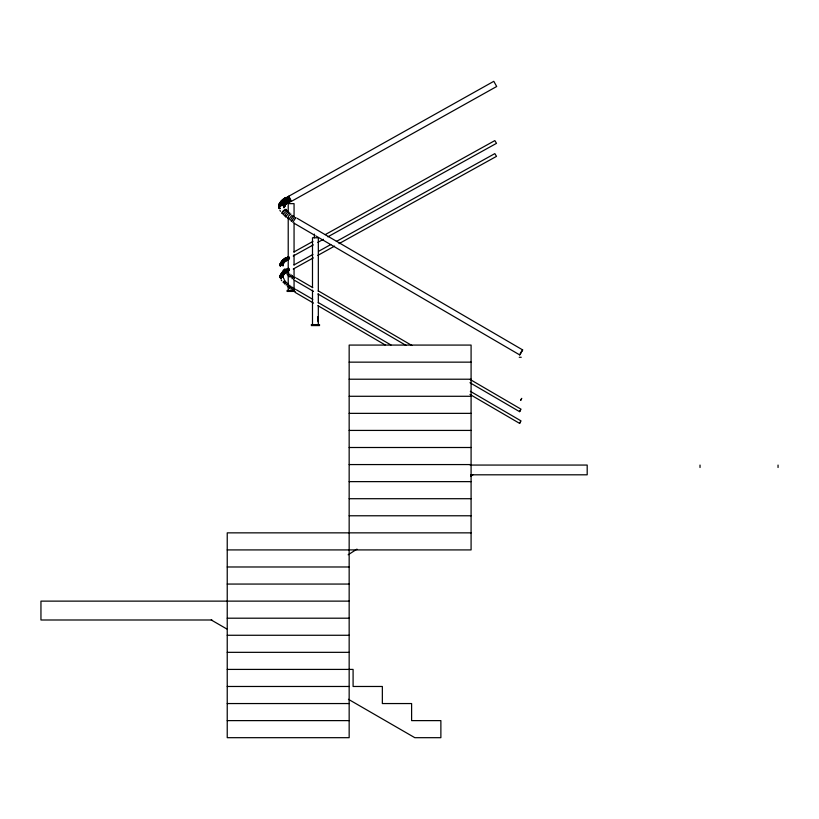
<?xml version="1.0" encoding="UTF-8"?>
<svg xmlns="http://www.w3.org/2000/svg" width="819" height="819" viewBox="0 0 819 819"><rect width="100%" height="100%" fill="white"/><g stroke="black" fill="none" stroke-linecap="round" stroke-linejoin="round"><path stroke-width="1.23" d="M286.548 257.586L287.889 259.91L287.1 259.08M290.489 201.75L288.165 196.867M283.323 270.823C281.787 271.12 286.281 267.27 284.705 269.901M283.855 282.299C281.163 283.343 286.036 278.982 284.93 281.357M292.833 222.358L295.843 217.516L295.464 218.284M285.299 269.942L285.381 269.267L283.702 271.253M293.571 279.678L295.065 277.283L294.727 277.917M292.004 215.295L288.523 219.461L289.271 218.939M291.144 274.764L289.424 276.832L289.998 276.351M284.49 207.033L284.203 207.555L284.336 206.132A2.887 1.597 -14.5 0 0 280.293 206.06A2.887 1.597 -14.5 0 0 279.463 208.62M294.42 217.055L291.308 221.478L291.912 220.854M285.411 281.47L284.418 281.49L283.702 282.954M288.657 284.695L287.315 286.21M289.824 273.996L288.134 275.788L288.749 275.348M292.977 216.605L293.304 215.796L290.254 220.26M293.56 276.802L292.127 278.788L292.803 277.969M316.052 236.046L519.686 354.893L522.645 349.908L297.174 218.325M469.983 382.719L519.584 411.67L521.027 409.183L470.331 379.596M469.983 394.43L519.584 423.372L521.027 420.894L470.331 391.308M521.785 398.341L520.577 400.419L520.915 399.836M520.495 410.114L519.604 411.629M520.116 422.45L520.495 421.816M521.089 399.539L521.457 398.894M294.727 289.619L295.065 288.984L293.796 291.083M519.942 422.758L519.604 423.331M293.407 288.759L293.734 288.114L292.281 290.366M522.645 349.908L519.717 354.914M292.127 287.868L292.444 287.213L291.093 289.25M290.878 286.926C291.933 284.695 287.899 290.254 290.223 287.797M288.493 273.229L288.687 272.553L287.111 274.641M291.933 276.443L292.444 275.512L291.093 277.549M287.367 272.184L287.244 270.403L286.148 269.738M287.367 283.896L287.643 283.21L286.138 285.125M286.281 271.109C287.438 268.98 283.149 272.778 285.012 272.297M286.281 282.821C287.377 280.507 282.831 285.094 285.268 283.824M289.465 286.23C291.267 283.405 286.65 288.554 288.749 287.049M288.288 271.427L287.039 268.857L287.1 269.584M287.889 271.621L286.63 269.062L286.66 269.799M287.51 271.816L286.138 273.413M287.131 272.01C287.694 271.335 285.974 268.591 285.718 269.963M285.34 269.768L286.824 271.417M348.157 554.78L356.971 549.119M470.782 476.187L472.932 474.805M287.633 218.223L288.667 215.878L290.929 214.066M288.831 196.202L493.796 81.316L496.693 86.497L291.441 201.331L288.831 196.202L289.168 196.908M293.949 251.955L312.919 241.431M325.204 234.633L494.83 140.602L496.509 143.335L327.856 236.824M293.233 256.009L313.339 244.871M317.813 242.393L323.392 239.302M293.949 264.967L312.919 254.453M318.499 251.351L330.784 244.553M336.363 241.462L494.83 153.614L496.509 156.347L339.025 243.642M293.233 269.031L313.339 257.883M317.813 255.405L334.561 246.12M287.008 290.458L293.427 290.458M287.008 291.431L295.26 291.431M311.281 324.59L319.533 324.59L319.533 325.573L311.281 325.573M520.444 352.395L521.253 352.395M519.246 357.268L521.253 357.268M349.16 362.152L471.089 362.152M349.16 379.217L471.089 379.217M349.16 396.283L471.089 396.283M349.16 413.36L471.089 413.36M349.16 430.425L471.089 430.425M349.16 447.502L471.089 447.502M349.16 464.568L471.089 464.568M470.137 465.059L587.192 465.059L587.192 474.805L470.536 474.805M349.16 481.633L471.089 481.633M349.16 498.71L471.089 498.71M349.16 515.775L471.089 515.775M471.089 532.852L227.232 532.852L227.232 737.684L349.16 737.684L349.16 345.075L471.089 345.075L471.089 549.918L227.232 549.918M227.232 566.983L349.16 566.983M227.232 584.06L349.16 584.06M349.16 601.126L40.95 601.126L40.95 619.993L211.937 619.993M227.232 618.202L349.16 618.202M227.232 635.268L349.16 635.268M227.232 652.333L349.16 652.333M227.232 669.41L353.091 669.41L353.091 686.476L382.35 686.476L382.35 703.552L411.609 703.552L411.609 720.618L440.878 720.618L440.878 737.684L414.813 737.684L348.444 699.313M227.232 686.476L349.16 686.476M227.232 703.552L349.16 703.552M227.232 720.618L349.16 720.618M211.271 619.993L226.761 628.951M294.216 223.311L314.946 235.411M296.427 278.112L312.776 287.643M318.233 290.837L411.916 345.505M294.963 280.579L313.503 291.4M317.895 293.96L406.06 345.413M296.427 289.813L312.776 299.355M318.233 302.539L390.98 344.994M294.963 292.281L313.503 303.102M317.895 305.661L385.125 344.901M289.967 201.863L287.684 196.714L287.817 197.512M286.64 260.043C288.298 261.066 286.015 256.49 285.718 258.251M283.528 203.921L284.592 205.927A2.897 1.935 17.5 0 1 284.039 206.787M288.892 202.027C290.571 202.61 286.742 195.332 286.845 197.983M287.049 259.828C288.769 260.851 285.882 255.897 286.22 258.323M289.332 201.822C290.755 202.457 287.08 195.239 287.326 197.748M286.026 260.032C288.472 261.814 284.756 255.692 285.473 259.091M283.569 206.972A2.897 1.833 23.1 0 0 284.592 205.927L283.517 203.931A2.897 1.833 23.1 0 0 280.149 203.132A2.897 1.833 23.1 0 0 279.31 205.2M287.725 259.152L288.288 259.715L287.019 257.596M284.306 279.494L283.599 278.286M279.914 210.268L280.487 211.292M281.152 279.75L281.695 280.702M288.953 256.746L289.547 257.995M288.953 268.448L289.547 269.697M288.81 197.062L288.544 196.325L290.888 201.576M289.414 258.753L288.288 256.746M289.414 270.454L288.288 268.263L288.452 268.929M289.035 258.927L287.909 257.166M289.035 270.628L287.94 268.489L288.001 269.144M287.551 257.657L287.449 256.951L288.718 259.316M288.718 271.028L287.459 269.082M317.608 316.789L318.018 321.806M778.05 465.059L778.05 467.495M700.02 465.059L700.02 467.495M318.325 291.441L318.325 237.776L312.489 237.776L312.489 287.571M318.325 293.99L318.325 302.917M318.325 305.467L318.325 324.59M314.404 234.121L314.404 237.776M312.489 290.121L312.489 324.59M294.062 216.411L294.062 203.644L288.216 203.644L288.216 211.302M294.062 222.788L294.062 252.15M294.062 254.709L294.062 264.916M294.062 268.755L294.062 277.682M294.062 280.241L294.062 289.179M288.216 217.68L288.216 257.258M288.216 259.818L288.216 268.755M288.216 275.133L288.216 284.07M288.216 286.619L288.216 290.458M286.394 217.137A2.887 0.553 -48.2 0 1 286.363 216.073A2.887 0.553 -48.2 0 1 289.005 213.247A2.887 0.553 -48.2 0 1 289.506 213.8M281.183 278.296A1.433 0.788 -14.5 0 1 280.426 277.375A1.433 0.788 -14.5 0 1 282.248 276.617A1.433 0.788 -14.5 0 1 283.016 277.528M280.559 277.897A1.433 0.839 -8.9 0 1 281.48 276.443A1.433 0.839 -8.9 0 1 282.995 277.446M281.501 278.122A1.433 0.839 -8.9 0 1 280.825 278.02M280.538 277.682A1.433 0.86 -6.5 0 1 281.46 276.238A1.433 0.86 -6.5 0 1 282.975 277.293M280.518 277.477A1.433 0.87 -4 0 1 281.439 276.034A1.433 0.87 -4 0 1 282.964 277.15M280.507 277.262A1.433 0.891 -1.5 0 1 281.429 275.829A1.433 0.891 -1.5 0 1 282.954 277.006M280.507 277.057A1.433 0.901 1.1 0 1 281.429 275.624A1.433 0.901 1.1 0 1 282.954 276.863M280.518 276.853A1.433 0.911 3.7 0 1 281.429 275.419A1.433 0.911 3.7 0 1 282.964 276.72M280.528 276.648A1.433 0.921 6.4 0 1 281.449 275.215A1.433 0.921 6.4 0 1 282.975 276.576M280.559 276.443A1.433 0.932 9.1 0 1 281.48 275.02A1.433 0.932 9.1 0 1 282.995 276.433M280.6 276.249A1.433 0.942 11.9 0 1 281.511 274.826A1.433 0.942 11.9 0 1 283.016 276.3M286.333 209.992A2.887 0.88 -40.2 0 0 285.657 209.398L285.155 209.603A2.887 0.88 -40.2 0 0 282.432 211.773A2.887 0.88 -40.2 0 0 282.176 213.319M282.934 213.708A2.887 0.809 -42.2 0 1 282.719 212.459A2.887 0.809 -42.2 0 1 285.657 209.92A2.887 0.809 -42.2 0 1 286.394 210.718M283.702 214.977A2.887 0.727 -44.2 0 1 285.503 211.947A2.887 0.727 -44.2 0 1 287.387 211.773M285.606 215.776A2.887 0.645 -46.2 0 1 284.807 215.377A2.887 0.645 -46.2 0 1 287.367 212.5A2.887 0.645 -46.2 0 1 288.636 212.387M280.456 275.808A1.433 0.952 14.6 0 1 281.736 274.652A1.433 0.952 14.6 0 1 283.057 276.167M280.518 275.614A1.433 0.952 17.5 0 1 281.971 274.508A1.433 0.952 17.5 0 1 282.913 276.228M280.784 275.614A1.433 0.901 23.1 0 1 280.927 274.365A1.433 0.901 23.1 0 1 282.76 274.795A1.433 0.901 23.1 0 1 282.954 276.105M281.398 275.133A1.433 0.829 29.3 0 1 281.183 273.741A1.433 0.829 29.3 0 1 283.118 274.355A1.433 0.829 29.3 0 1 282.995 275.645M281.388 273.966A1.433 0.799 34.1 0 1 282.023 273.034A1.433 0.799 34.1 0 1 283.702 274.17A1.433 0.799 34.1 0 1 283.057 275.102M282.248 273.874A1.433 0.768 38.7 0 1 282.053 272.451A1.433 0.768 38.7 0 1 283.845 273.28A1.433 0.768 38.7 0 1 283.732 274.56M282.299 272.44A1.433 0.727 43.2 0 1 283.169 271.908A1.433 0.727 43.2 0 1 284.541 273.259A1.433 0.727 43.2 0 1 283.917 274.027M284.828 272.41A1.433 0.686 47.5 0 1 284.93 273.474A1.433 0.686 47.5 0 1 283.855 273.239M282.975 272.133A1.433 0.686 47.5 0 1 283.292 271.263A1.433 0.686 47.5 0 1 284.623 272.113M285.401 269.953A1.433 0.543 61.4 0 1 286.036 270.628M286.23 270.946A1.433 0.543 61.4 0 1 286.486 271.601M280.507 265.561A1.433 0.891 -1.5 0 1 281.429 264.117A1.433 0.891 -1.5 0 1 282.954 265.295M280.507 265.346A1.433 0.901 1.1 0 1 281.429 263.913A1.433 0.901 1.1 0 1 282.954 265.151M280.518 265.141A1.433 0.911 3.7 0 1 281.429 263.708A1.433 0.911 3.7 0 1 282.964 265.008M280.528 264.936A1.433 0.921 6.4 0 1 281.449 263.513A1.433 0.829 29.3 0 1 281.183 262.029A1.433 0.829 29.3 0 1 283.118 262.653A1.433 0.829 29.3 0 1 282.995 263.943M281.449 263.513A1.433 0.921 6.4 0 1 282.975 264.875M280.559 264.742A1.433 0.932 9.1 0 1 281.48 263.319A1.433 0.932 9.1 0 1 282.995 264.732M280.6 264.547A1.433 0.942 11.9 0 1 281.511 263.124A1.433 0.942 11.9 0 1 283.016 264.598M280.456 264.107A1.433 0.952 14.6 0 1 281.736 262.95A1.433 0.952 14.6 0 1 283.057 264.465M280.518 263.913A1.433 0.952 17.5 0 1 281.971 262.797A1.433 0.952 17.5 0 1 282.913 264.527M280.507 263.39A1.433 0.901 23.1 0 1 282.186 262.735A1.433 0.901 23.1 0 1 282.954 264.404M281.296 261.998A1.433 0.799 34.1 0 1 282.238 261.363A1.433 0.799 34.1 0 1 283.743 262.551A1.433 0.799 34.1 0 1 283.057 263.39M281.859 261.619A1.433 0.768 38.7 0 1 282.678 260.77A1.433 0.768 38.7 0 1 284.183 262.305A1.433 0.768 38.7 0 1 282.831 262.612M282.299 260.729A1.433 0.727 43.2 0 1 283.169 260.196A1.433 0.727 43.2 0 1 284.541 261.558A1.433 0.727 43.2 0 1 283.917 262.326M282.975 260.422A1.433 0.686 47.5 0 1 283.62 259.623A1.433 0.686 47.5 0 1 285.032 261.189A1.433 0.686 47.5 0 1 284.142 261.711M283.753 260.186A1.433 0.645 51.6 0 1 284.06 259.06A1.433 0.645 51.6 0 1 285.514 260.667A1.433 0.573 59.3 0 0 286.21 260.278A1.433 0.573 59.3 0 0 285.084 258.497A1.433 0.573 59.3 0 0 284.541 259.213M285.514 260.667A1.433 0.645 51.6 0 1 284.705 261.23M284.234 259.08A1.433 0.594 55.6 0 1 285.022 258.743A1.433 0.594 55.6 0 1 286.107 260.442A1.433 0.594 55.6 0 1 285.319 260.78M285.063 259.316A1.433 0.543 61.4 0 1 285.473 258.292A1.433 0.543 61.4 0 1 286.558 260.36A1.433 0.543 61.4 0 1 285.401 259.961M278.982 207.217A2.887 1.792 -1.5 0 1 281.971 204.689A2.887 1.792 -1.5 0 1 283.947 207.504A2.887 1.822 1.1 0 0 281.971 204.484A2.887 1.822 1.1 0 0 278.982 206.972M279.893 207.924A2.887 1.792 -1.5 0 1 279.361 207.606M279.903 208.139A2.887 1.761 -4 0 1 279.34 205.692A2.887 1.761 -4 0 1 283.364 205.17A2.887 1.761 -4 0 1 283.947 207.606M279.944 208.569A2.887 1.689 -8.9 0 1 280.231 205.723A2.887 1.689 -8.9 0 1 284.51 206.501M279.924 208.354A2.887 1.73 -6.5 0 1 279.361 205.968A2.887 1.73 -6.5 0 1 283.384 205.334A2.887 1.73 -6.5 0 1 283.958 207.719M278.941 205.262A2.887 1.914 14.6 0 1 282.463 203.603A2.887 1.914 14.6 0 1 284.009 206.89A2.887 1.904 11.9 0 0 282.422 203.777A2.887 1.904 11.9 0 0 278.89 205.508M286.281 197.768A2.887 0.604 63.8 0 1 287.408 198.259A2.887 0.604 63.8 0 1 288.994 201.781A2.887 0.604 63.8 0 1 288.134 201.873M284.5 199.181A2.887 1.003 61.9 0 1 285.821 198.638A2.887 1.003 61.9 0 1 287.694 202.262A2.887 1.003 61.9 0 1 286.374 202.784M284.92 198.454A2.887 0.901 62.4 0 1 286.415 198.761A2.887 0.901 62.4 0 1 288.022 202.273A2.887 0.901 62.4 0 1 286.804 202.559M284.05 199.416A2.887 1.095 61.4 0 1 285.35 198.689A2.887 0.809 62.8 0 1 286.363 198.147A2.887 0.809 62.8 0 1 288.227 201.556A2.887 0.809 62.8 0 1 287.602 202.682M280.211 203.624A2.887 1.618 34.1 0 1 281.501 201.75A2.887 1.618 34.1 0 1 284.879 204.044A2.887 1.618 34.1 0 1 283.579 205.927M285.35 198.689A2.887 1.095 61.4 0 1 287.326 202.037A2.887 1.095 61.4 0 1 286.374 203.337M279.75 204.361A2.887 1.669 29.3 0 1 280.886 202.406A2.887 1.669 29.3 0 1 284.367 204.156A2.887 1.669 29.3 0 1 283.835 206.408M283.599 199.672A2.887 1.147 59.3 0 1 284.951 198.904A2.887 1.147 59.3 0 1 287.039 202.191A2.887 1.147 59.3 0 1 286.046 203.522M282.514 200.44A2.887 1.3 51.6 0 1 284.05 199.549A2.887 1.3 51.6 0 1 286.507 202.58A2.887 1.3 51.6 0 1 285.381 203.992A2.887 1.546 38.7 0 1 283.958 205.405M283.272 199.386A2.887 1.208 55.6 0 1 285.032 199.293A2.887 1.208 55.6 0 1 287.029 202.426A2.887 1.208 55.6 0 1 285.944 203.583M281.142 201.699A2.887 1.474 43.2 0 1 282.883 200.624A2.887 1.474 43.2 0 1 285.657 203.358A2.887 1.474 43.2 0 1 284.388 204.904M281.797 201.044A2.887 1.392 47.5 0 1 283.435 200.071A2.887 1.392 47.5 0 1 286.056 202.958A2.887 1.392 47.5 0 1 284.869 204.433M280.528 201.904A2.887 1.546 38.7 0 1 282.79 201.361A2.887 1.546 38.7 0 1 285.35 203.962M278.992 205.026A2.897 1.935 17.5 0 1 280.385 203.266A2.897 1.935 17.5 0 1 283.517 203.931M278.839 205.753A2.887 1.884 9.1 0 1 282.391 203.962A2.887 1.884 9.1 0 1 283.968 207.084M278.808 205.999A2.887 1.863 6.4 0 1 282.36 204.146A2.887 1.863 6.4 0 1 283.958 207.187M278.788 206.255A2.887 1.843 3.7 0 1 282.34 204.34A2.887 1.843 3.7 0 1 283.947 207.289M285.892 198.454A2.887 0.706 63.3 0 1 286.711 197.973A2.887 0.706 63.3 0 1 288.544 201.402A2.887 0.706 63.3 0 1 288.032 202.467M287.684 257.719A14.517 3.583 -34.6 0 1 288.523 257.084M280.426 266.288A1.433 0.788 -14.5 0 1 281.705 264.936A1.433 0.788 -14.5 0 1 283.016 265.827M280.559 266.195A1.433 0.839 -8.9 0 1 281.48 264.742A1.433 0.839 -8.9 0 1 282.995 265.735M280.538 265.98A1.433 0.86 -6.5 0 1 281.46 264.537A1.433 0.86 -6.5 0 1 282.975 265.591M280.518 265.766A1.433 0.87 -4 0 1 281.439 264.322A1.433 0.87 -4 0 1 282.964 265.448"/></g></svg>
